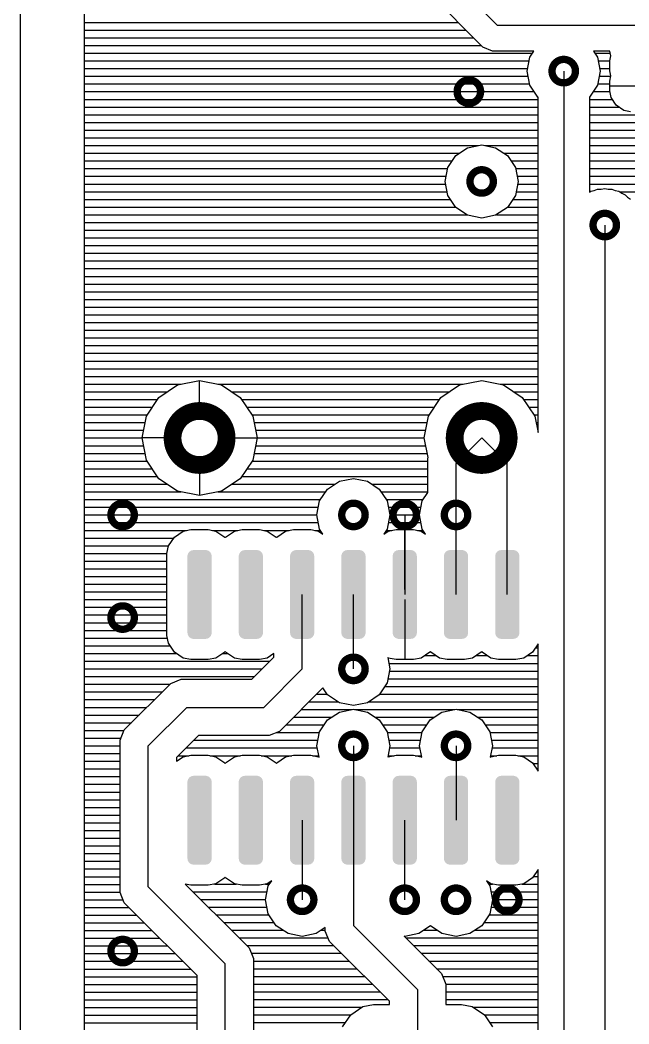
# Model space of a CAD drawing. Extents: x 295 to 953, y 10 to 290.
# Drawn here: x 580.48 to 610.63, y 140.69 to 190.38 of the extents above; entities that cross this region are included whole.
import ezdxf

# ---------------------------------------------------------------- set-up
doc = ezdxf.new("R2010")
doc.units = 0
doc.header["$LTSCALE"] = 5
doc.header["$MEASUREMENT"] = 0
doc.layers.get('0').update_dxf_attribs({"linetype": 'CONTINUOUS', "lineweight": 25})
doc.layers.add('130409_DV-DPH-A6_TOP', color=5, linetype='CONTINUOUS')

msp = doc.modelspace()

# ---------------------------------------------------------------- linework, layer by layer
for points, const_width in [([(606.821, 187.856, 1), (607.982, 187.856, 1)], 0.363), ([(602.122, 186.84, 1), (603.283, 186.84, 1)], 0.363), ([(602.757, 182.395, 1), (603.918, 182.395, 1)], 0.363), ([(608.853, 180.236, 1), (610.014, 180.236, 1)], 0.363), ([(588.029, 169.695, 1), (590.706, 169.695, 1)], 0.879), ([(601.999, 169.695, 1), (604.676, 169.695, 1)], 0.879), ([(584.977, 165.885, 1), (586.138, 165.885, 1)], 0.363), ([(596.407, 165.885, 1), (597.568, 165.885, 1)], 0.363), ([(598.947, 165.885, 1), (600.108, 165.885, 1)], 0.363), ([(601.487, 165.885, 1), (602.648, 165.885, 1)], 0.363), ([(584.977, 160.805, 1), (586.138, 160.805, 1)], 0.363), ([(596.407, 158.265, 1), (597.568, 158.265, 1)], 0.363), ([(596.407, 154.455, 1), (597.568, 154.455, 1)], 0.363), ([(601.487, 154.455, 1), (602.648, 154.455, 1)], 0.363), ([(593.867, 146.835, 1), (595.028, 146.835, 1)], 0.363), ([(598.947, 146.835, 1), (600.108, 146.835, 1)], 0.363), ([(601.487, 146.835, 1), (602.648, 146.835, 1)], 0.363), ([(604.027, 146.835, 1), (605.188, 146.835, 1)], 0.363), ([(584.977, 144.295, 1), (586.138, 144.295, 1)], 0.363)]:
    msp.add_lwpolyline(points, format="xyb", close=True, dxfattribs=dict(const_width=const_width))
for points in [[(588.8, 163.982), (588.851, 164.049), (589.931, 163.982), (589.889, 164.049)], [(588.851, 164.049), (588.866, 164.07), (589.889, 164.049), (589.862, 164.07)], [(588.866, 164.07), (588.941, 164.116), (589.862, 164.07), (589.802, 164.116)], [(588.941, 164.116), (588.96, 164.127), (589.802, 164.116), (589.761, 164.127)], [(588.96, 164.127), (589.06, 164.146), (589.761, 164.127), (589.696, 164.146)], [(589.06, 164.146), (589.068, 164.148), (589.696, 164.146), (589.667, 164.148)], [(591.34, 163.982), (591.391, 164.049), (592.471, 163.982), (592.429, 164.049)], [(591.391, 164.049), (591.406, 164.07), (592.429, 164.049), (592.402, 164.07)], [(591.406, 164.07), (591.481, 164.116), (592.402, 164.07), (592.342, 164.116)], [(591.481, 164.116), (591.5, 164.127), (592.342, 164.116), (592.301, 164.127)], [(591.5, 164.127), (591.6, 164.146), (592.301, 164.127), (592.236, 164.146)], [(591.6, 164.146), (591.608, 164.148), (592.236, 164.146), (592.207, 164.148)], [(593.88, 163.982), (593.931, 164.049), (595.011, 163.982), (594.969, 164.049)], [(593.931, 164.049), (593.946, 164.07), (594.969, 164.049), (594.942, 164.07)], [(593.946, 164.07), (594.021, 164.116), (594.942, 164.07), (594.882, 164.116)], [(594.021, 164.116), (594.04, 164.127), (594.882, 164.116), (594.841, 164.127)], [(594.04, 164.127), (594.14, 164.146), (594.841, 164.127), (594.776, 164.146)], [(594.14, 164.146), (594.148, 164.148), (594.776, 164.146), (594.747, 164.148)], [(596.42, 163.982), (596.471, 164.049), (597.551, 163.982), (597.509, 164.049)], [(596.471, 164.049), (596.486, 164.07), (597.509, 164.049), (597.482, 164.07)], [(596.486, 164.07), (596.561, 164.116), (597.482, 164.07), (597.422, 164.116)], [(596.561, 164.116), (596.58, 164.127), (597.422, 164.116), (597.381, 164.127)], [(596.58, 164.127), (596.68, 164.146), (597.381, 164.127), (597.316, 164.146)], [(596.68, 164.146), (596.688, 164.148), (597.316, 164.146), (597.287, 164.148)], [(598.96, 163.982), (599.011, 164.049), (600.091, 163.982), (600.049, 164.049)], [(599.011, 164.049), (599.026, 164.07), (600.049, 164.049), (600.022, 164.07)], [(599.026, 164.07), (599.101, 164.116), (600.022, 164.07), (599.962, 164.116)], [(599.101, 164.116), (599.12, 164.127), (599.962, 164.116), (599.921, 164.127)], [(599.12, 164.127), (599.22, 164.146), (599.921, 164.127), (599.856, 164.146)], [(599.22, 164.146), (599.228, 164.148), (599.856, 164.146), (599.827, 164.148)], [(601.5, 163.982), (601.551, 164.049), (602.631, 163.982), (602.589, 164.049)], [(601.551, 164.049), (601.566, 164.07), (602.589, 164.049), (602.562, 164.07)], [(601.566, 164.07), (601.641, 164.116), (602.562, 164.07), (602.502, 164.116)], [(601.641, 164.116), (601.66, 164.127), (602.502, 164.116), (602.461, 164.127)], [(601.66, 164.127), (601.76, 164.146), (602.461, 164.127), (602.396, 164.146)], [(601.76, 164.146), (601.768, 164.148), (602.396, 164.146), (602.367, 164.148)], [(604.04, 163.982), (604.091, 164.049), (605.171, 163.982), (605.129, 164.049)], [(604.091, 164.049), (604.106, 164.07), (605.129, 164.049), (605.102, 164.07)], [(604.106, 164.07), (604.181, 164.116), (605.102, 164.07), (605.042, 164.116)], [(604.181, 164.116), (604.2, 164.127), (605.042, 164.116), (605.001, 164.127)], [(604.2, 164.127), (604.3, 164.146), (605.001, 164.127), (604.936, 164.146)], [(604.3, 164.146), (604.308, 164.148), (604.936, 164.146), (604.907, 164.148)], [(588.768, 163.848), (588.769, 163.877), (589.967, 163.848), (589.962, 163.877)], [(588.768, 160.048), (588.768, 163.848), (589.967, 160.048), (589.967, 163.848)], [(588.769, 163.877), (588.792, 163.956), (589.962, 163.877), (589.947, 163.956)], [(588.792, 163.956), (588.8, 163.982), (589.947, 163.956), (589.931, 163.982)], [(591.308, 163.848), (591.309, 163.877), (592.507, 163.848), (592.502, 163.877)], [(591.308, 160.048), (591.308, 163.848), (592.507, 160.048), (592.507, 163.848)], [(591.309, 163.877), (591.332, 163.956), (592.502, 163.877), (592.487, 163.956)], [(591.332, 163.956), (591.34, 163.982), (592.487, 163.956), (592.471, 163.982)], [(593.848, 163.848), (593.849, 163.877), (595.047, 163.848), (595.042, 163.877)], [(593.848, 160.048), (593.848, 163.848), (595.047, 160.048), (595.047, 163.848)], [(593.849, 163.877), (593.872, 163.956), (595.042, 163.877), (595.027, 163.956)], [(593.872, 163.956), (593.88, 163.982), (595.027, 163.956), (595.011, 163.982)], [(596.388, 163.848), (596.389, 163.877), (597.587, 163.848), (597.582, 163.877)], [(596.388, 160.048), (596.388, 163.848), (597.587, 160.048), (597.587, 163.848)], [(596.389, 163.877), (596.412, 163.956), (597.582, 163.877), (597.567, 163.956)], [(596.412, 163.956), (596.42, 163.982), (597.567, 163.956), (597.551, 163.982)], [(598.928, 163.848), (598.929, 163.877), (600.127, 163.848), (600.122, 163.877)], [(598.928, 160.048), (598.928, 163.848), (600.127, 160.048), (600.127, 163.848)], [(598.929, 163.877), (598.952, 163.956), (600.122, 163.877), (600.107, 163.956)], [(598.952, 163.956), (598.96, 163.982), (600.107, 163.956), (600.091, 163.982)], [(601.468, 163.848), (601.469, 163.877), (602.667, 163.848), (602.662, 163.877)], [(601.468, 160.048), (601.468, 163.848), (602.667, 160.048), (602.667, 163.848)], [(601.469, 163.877), (601.492, 163.956), (602.662, 163.877), (602.647, 163.956)], [(601.492, 163.956), (601.5, 163.982), (602.647, 163.956), (602.631, 163.982)], [(604.008, 163.848), (604.009, 163.877), (605.207, 163.848), (605.202, 163.877)], [(604.008, 160.048), (604.008, 163.848), (605.207, 160.048), (605.207, 163.848)], [(604.009, 163.877), (604.032, 163.956), (605.202, 163.877), (605.187, 163.956)], [(604.032, 163.956), (604.04, 163.982), (605.187, 163.956), (605.171, 163.982)], [(588.773, 160.019), (588.768, 160.048), (589.966, 160.019), (589.967, 160.048)], [(588.788, 159.94), (588.773, 160.019), (589.943, 159.94), (589.966, 160.019)], [(591.313, 160.019), (591.308, 160.048), (592.506, 160.019), (592.507, 160.048)], [(591.328, 159.94), (591.313, 160.019), (592.483, 159.94), (592.506, 160.019)], [(593.853, 160.019), (593.848, 160.048), (595.046, 160.019), (595.047, 160.048)], [(593.868, 159.94), (593.853, 160.019), (595.023, 159.94), (595.046, 160.019)], [(596.393, 160.019), (596.388, 160.048), (597.586, 160.019), (597.587, 160.048)], [(596.408, 159.94), (596.393, 160.019), (597.563, 159.94), (597.586, 160.019)], [(598.933, 160.019), (598.928, 160.048), (600.126, 160.019), (600.127, 160.048)], [(598.948, 159.94), (598.933, 160.019), (600.103, 159.94), (600.126, 160.019)], [(601.473, 160.019), (601.468, 160.048), (602.666, 160.019), (602.667, 160.048)], [(601.488, 159.94), (601.473, 160.019), (602.643, 159.94), (602.666, 160.019)], [(604.013, 160.019), (604.008, 160.048), (605.206, 160.019), (605.207, 160.048)], [(604.028, 159.94), (604.013, 160.019), (605.183, 159.94), (605.206, 160.019)], [(588.804, 159.914), (588.788, 159.94), (589.935, 159.914), (589.943, 159.94)], [(588.846, 159.847), (588.804, 159.914), (589.884, 159.847), (589.935, 159.914)], [(588.873, 159.826), (588.846, 159.847), (589.869, 159.826), (589.884, 159.847)], [(588.934, 159.78), (588.873, 159.826), (589.794, 159.78), (589.869, 159.826)], [(588.974, 159.769), (588.934, 159.78), (589.775, 159.769), (589.794, 159.78)], [(589.039, 159.75), (588.974, 159.769), (589.675, 159.75), (589.775, 159.769)], [(589.068, 159.748), (589.039, 159.75), (589.667, 159.748), (589.675, 159.75)], [(591.344, 159.914), (591.328, 159.94), (592.475, 159.914), (592.483, 159.94)], [(591.386, 159.847), (591.344, 159.914), (592.424, 159.847), (592.475, 159.914)], [(591.413, 159.826), (591.386, 159.847), (592.409, 159.826), (592.424, 159.847)], [(591.474, 159.78), (591.413, 159.826), (592.334, 159.78), (592.409, 159.826)], [(591.514, 159.769), (591.474, 159.78), (592.315, 159.769), (592.334, 159.78)], [(591.579, 159.75), (591.514, 159.769), (592.215, 159.75), (592.315, 159.769)], [(591.608, 159.748), (591.579, 159.75), (592.207, 159.748), (592.215, 159.75)], [(593.884, 159.914), (593.868, 159.94), (595.015, 159.914), (595.023, 159.94)], [(593.926, 159.847), (593.884, 159.914), (594.964, 159.847), (595.015, 159.914)], [(593.953, 159.826), (593.926, 159.847), (594.949, 159.826), (594.964, 159.847)], [(594.014, 159.78), (593.953, 159.826), (594.874, 159.78), (594.949, 159.826)], [(594.054, 159.769), (594.014, 159.78), (594.855, 159.769), (594.874, 159.78)], [(594.119, 159.75), (594.054, 159.769), (594.755, 159.75), (594.855, 159.769)], [(594.148, 159.748), (594.119, 159.75), (594.747, 159.748), (594.755, 159.75)], [(596.424, 159.914), (596.408, 159.94), (597.555, 159.914), (597.563, 159.94)], [(596.466, 159.847), (596.424, 159.914), (597.504, 159.847), (597.555, 159.914)], [(596.493, 159.826), (596.466, 159.847), (597.489, 159.826), (597.504, 159.847)], [(596.554, 159.78), (596.493, 159.826), (597.414, 159.78), (597.489, 159.826)], [(596.594, 159.769), (596.554, 159.78), (597.395, 159.769), (597.414, 159.78)], [(596.659, 159.75), (596.594, 159.769), (597.295, 159.75), (597.395, 159.769)], [(596.688, 159.748), (596.659, 159.75), (597.287, 159.748), (597.295, 159.75)], [(598.964, 159.914), (598.948, 159.94), (600.095, 159.914), (600.103, 159.94)], [(599.006, 159.847), (598.964, 159.914), (600.044, 159.847), (600.095, 159.914)], [(599.033, 159.826), (599.006, 159.847), (600.029, 159.826), (600.044, 159.847)], [(599.094, 159.78), (599.033, 159.826), (599.954, 159.78), (600.029, 159.826)], [(599.134, 159.769), (599.094, 159.78), (599.935, 159.769), (599.954, 159.78)], [(599.199, 159.75), (599.134, 159.769), (599.835, 159.75), (599.935, 159.769)], [(599.228, 159.748), (599.199, 159.75), (599.827, 159.748), (599.835, 159.75)], [(601.504, 159.914), (601.488, 159.94), (602.635, 159.914), (602.643, 159.94)], [(601.546, 159.847), (601.504, 159.914), (602.584, 159.847), (602.635, 159.914)], [(601.573, 159.826), (601.546, 159.847), (602.569, 159.826), (602.584, 159.847)], [(601.634, 159.78), (601.573, 159.826), (602.494, 159.78), (602.569, 159.826)], [(601.674, 159.769), (601.634, 159.78), (602.475, 159.769), (602.494, 159.78)], [(601.739, 159.75), (601.674, 159.769), (602.375, 159.75), (602.475, 159.769)], [(601.768, 159.748), (601.739, 159.75), (602.367, 159.748), (602.375, 159.75)], [(604.044, 159.914), (604.028, 159.94), (605.175, 159.914), (605.183, 159.94)], [(604.086, 159.847), (604.044, 159.914), (605.124, 159.847), (605.175, 159.914)], [(604.113, 159.826), (604.086, 159.847), (605.109, 159.826), (605.124, 159.847)], [(604.174, 159.78), (604.113, 159.826), (605.034, 159.78), (605.109, 159.826)], [(604.214, 159.769), (604.174, 159.78), (605.015, 159.769), (605.034, 159.78)], [(604.279, 159.75), (604.214, 159.769), (604.915, 159.75), (605.015, 159.769)], [(604.308, 159.748), (604.279, 159.75), (604.907, 159.748), (604.915, 159.75)], [(588.768, 152.672), (588.769, 152.701), (589.967, 152.672), (589.962, 152.701)], [(588.768, 148.872), (588.768, 152.672), (589.967, 148.872), (589.967, 152.672)], [(588.769, 152.701), (588.792, 152.78), (589.962, 152.701), (589.947, 152.78)], [(588.792, 152.78), (588.8, 152.806), (589.947, 152.78), (589.931, 152.806)], [(588.8, 152.806), (588.851, 152.873), (589.931, 152.806), (589.889, 152.873)], [(588.851, 152.873), (588.866, 152.894), (589.889, 152.873), (589.862, 152.894)], [(588.866, 152.894), (588.941, 152.94), (589.862, 152.894), (589.802, 152.94)], [(588.941, 152.94), (588.96, 152.951), (589.802, 152.94), (589.761, 152.951)], [(588.96, 152.951), (589.06, 152.97), (589.761, 152.951), (589.696, 152.97)], [(589.06, 152.97), (589.068, 152.972), (589.696, 152.97), (589.667, 152.972)], [(591.308, 152.672), (591.309, 152.701), (592.507, 152.672), (592.502, 152.701)], [(591.308, 148.872), (591.308, 152.672), (592.507, 148.872), (592.507, 152.672)], [(591.309, 152.701), (591.332, 152.78), (592.502, 152.701), (592.487, 152.78)], [(591.332, 152.78), (591.34, 152.806), (592.487, 152.78), (592.471, 152.806)], [(591.34, 152.806), (591.391, 152.873), (592.471, 152.806), (592.429, 152.873)], [(591.391, 152.873), (591.406, 152.894), (592.429, 152.873), (592.402, 152.894)], [(591.406, 152.894), (591.481, 152.94), (592.402, 152.894), (592.342, 152.94)], [(591.481, 152.94), (591.5, 152.951), (592.342, 152.94), (592.301, 152.951)], [(591.5, 152.951), (591.6, 152.97), (592.301, 152.951), (592.236, 152.97)], [(591.6, 152.97), (591.608, 152.972), (592.236, 152.97), (592.207, 152.972)], [(593.848, 152.672), (593.849, 152.701), (595.047, 152.672), (595.042, 152.701)], [(593.848, 148.872), (593.848, 152.672), (595.047, 148.872), (595.047, 152.672)], [(593.849, 152.701), (593.872, 152.78), (595.042, 152.701), (595.027, 152.78)], [(593.872, 152.78), (593.88, 152.806), (595.027, 152.78), (595.011, 152.806)], [(593.88, 152.806), (593.931, 152.873), (595.011, 152.806), (594.969, 152.873)], [(593.931, 152.873), (593.946, 152.894), (594.969, 152.873), (594.942, 152.894)], [(593.946, 152.894), (594.021, 152.94), (594.942, 152.894), (594.882, 152.94)], [(594.021, 152.94), (594.04, 152.951), (594.882, 152.94), (594.841, 152.951)], [(594.04, 152.951), (594.14, 152.97), (594.841, 152.951), (594.776, 152.97)], [(594.14, 152.97), (594.148, 152.972), (594.776, 152.97), (594.747, 152.972)], [(596.388, 152.672), (596.389, 152.701), (597.587, 152.672), (597.582, 152.701)], [(596.388, 148.872), (596.388, 152.672), (597.587, 148.872), (597.587, 152.672)], [(596.389, 152.701), (596.412, 152.78), (597.582, 152.701), (597.567, 152.78)], [(596.412, 152.78), (596.42, 152.806), (597.567, 152.78), (597.551, 152.806)], [(596.42, 152.806), (596.471, 152.873), (597.551, 152.806), (597.509, 152.873)], [(596.471, 152.873), (596.486, 152.894), (597.509, 152.873), (597.482, 152.894)], [(596.486, 152.894), (596.561, 152.94), (597.482, 152.894), (597.422, 152.94)], [(596.561, 152.94), (596.58, 152.951), (597.422, 152.94), (597.381, 152.951)], [(596.58, 152.951), (596.68, 152.97), (597.381, 152.951), (597.316, 152.97)], [(596.68, 152.97), (596.688, 152.972), (597.316, 152.97), (597.287, 152.972)], [(598.928, 152.672), (598.929, 152.701), (600.127, 152.672), (600.122, 152.701)], [(598.928, 148.872), (598.928, 152.672), (600.127, 148.872), (600.127, 152.672)], [(598.929, 152.701), (598.952, 152.78), (600.122, 152.701), (600.107, 152.78)], [(598.952, 152.78), (598.96, 152.806), (600.107, 152.78), (600.091, 152.806)], [(598.96, 152.806), (599.011, 152.873), (600.091, 152.806), (600.049, 152.873)], [(599.011, 152.873), (599.026, 152.894), (600.049, 152.873), (600.022, 152.894)], [(599.026, 152.894), (599.101, 152.94), (600.022, 152.894), (599.962, 152.94)], [(599.101, 152.94), (599.12, 152.951), (599.962, 152.94), (599.921, 152.951)], [(599.12, 152.951), (599.22, 152.97), (599.921, 152.951), (599.856, 152.97)], [(599.22, 152.97), (599.228, 152.972), (599.856, 152.97), (599.827, 152.972)], [(601.468, 152.672), (601.469, 152.701), (602.667, 152.672), (602.662, 152.701)], [(601.468, 148.872), (601.468, 152.672), (602.667, 148.872), (602.667, 152.672)], [(601.469, 152.701), (601.492, 152.78), (602.662, 152.701), (602.647, 152.78)], [(601.492, 152.78), (601.5, 152.806), (602.647, 152.78), (602.631, 152.806)], [(601.5, 152.806), (601.551, 152.873), (602.631, 152.806), (602.589, 152.873)], [(601.551, 152.873), (601.566, 152.894), (602.589, 152.873), (602.562, 152.894)], [(601.566, 152.894), (601.641, 152.94), (602.562, 152.894), (602.502, 152.94)], [(601.641, 152.94), (601.66, 152.951), (602.502, 152.94), (602.461, 152.951)], [(601.66, 152.951), (601.76, 152.97), (602.461, 152.951), (602.396, 152.97)], [(601.76, 152.97), (601.768, 152.972), (602.396, 152.97), (602.367, 152.972)], [(604.008, 152.672), (604.009, 152.701), (605.207, 152.672), (605.202, 152.701)], [(604.008, 148.872), (604.008, 152.672), (605.207, 148.872), (605.207, 152.672)], [(604.009, 152.701), (604.032, 152.78), (605.202, 152.701), (605.187, 152.78)], [(604.032, 152.78), (604.04, 152.806), (605.187, 152.78), (605.171, 152.806)], [(604.04, 152.806), (604.091, 152.873), (605.171, 152.806), (605.129, 152.873)], [(604.091, 152.873), (604.106, 152.894), (605.129, 152.873), (605.102, 152.894)], [(604.106, 152.894), (604.181, 152.94), (605.102, 152.894), (605.042, 152.94)], [(604.181, 152.94), (604.2, 152.951), (605.042, 152.94), (605.001, 152.951)], [(604.2, 152.951), (604.3, 152.97), (605.001, 152.951), (604.936, 152.97)], [(604.3, 152.97), (604.308, 152.972), (604.936, 152.97), (604.907, 152.972)], [(588.773, 148.843), (588.768, 148.872), (589.966, 148.843), (589.967, 148.872)], [(588.788, 148.764), (588.773, 148.843), (589.943, 148.764), (589.966, 148.843)], [(588.804, 148.738), (588.788, 148.764), (589.935, 148.738), (589.943, 148.764)], [(588.846, 148.671), (588.804, 148.738), (589.884, 148.671), (589.935, 148.738)], [(588.873, 148.65), (588.846, 148.671), (589.869, 148.65), (589.884, 148.671)], [(588.934, 148.604), (588.873, 148.65), (589.794, 148.604), (589.869, 148.65)], [(588.974, 148.593), (588.934, 148.604), (589.775, 148.593), (589.794, 148.604)], [(589.039, 148.574), (588.974, 148.593), (589.675, 148.574), (589.775, 148.593)], [(591.313, 148.843), (591.308, 148.872), (592.506, 148.843), (592.507, 148.872)], [(591.328, 148.764), (591.313, 148.843), (592.483, 148.764), (592.506, 148.843)], [(591.344, 148.738), (591.328, 148.764), (592.475, 148.738), (592.483, 148.764)], [(591.386, 148.671), (591.344, 148.738), (592.424, 148.671), (592.475, 148.738)], [(591.413, 148.65), (591.386, 148.671), (592.409, 148.65), (592.424, 148.671)], [(591.474, 148.604), (591.413, 148.65), (592.334, 148.604), (592.409, 148.65)], [(591.514, 148.593), (591.474, 148.604), (592.315, 148.593), (592.334, 148.604)], [(591.579, 148.574), (591.514, 148.593), (592.215, 148.574), (592.315, 148.593)], [(593.853, 148.843), (593.848, 148.872), (595.046, 148.843), (595.047, 148.872)], [(593.868, 148.764), (593.853, 148.843), (595.023, 148.764), (595.046, 148.843)], [(593.884, 148.738), (593.868, 148.764), (595.015, 148.738), (595.023, 148.764)], [(593.926, 148.671), (593.884, 148.738), (594.964, 148.671), (595.015, 148.738)], [(593.953, 148.65), (593.926, 148.671), (594.949, 148.65), (594.964, 148.671)], [(594.014, 148.604), (593.953, 148.65), (594.874, 148.604), (594.949, 148.65)], [(594.054, 148.593), (594.014, 148.604), (594.855, 148.593), (594.874, 148.604)], [(594.119, 148.574), (594.054, 148.593), (594.755, 148.574), (594.855, 148.593)], [(596.393, 148.843), (596.388, 148.872), (597.586, 148.843), (597.587, 148.872)], [(596.408, 148.764), (596.393, 148.843), (597.563, 148.764), (597.586, 148.843)], [(596.424, 148.738), (596.408, 148.764), (597.555, 148.738), (597.563, 148.764)], [(596.466, 148.671), (596.424, 148.738), (597.504, 148.671), (597.555, 148.738)], [(596.493, 148.65), (596.466, 148.671), (597.489, 148.65), (597.504, 148.671)], [(596.554, 148.604), (596.493, 148.65), (597.414, 148.604), (597.489, 148.65)], [(596.594, 148.593), (596.554, 148.604), (597.395, 148.593), (597.414, 148.604)], [(596.659, 148.574), (596.594, 148.593), (597.295, 148.574), (597.395, 148.593)], [(598.933, 148.843), (598.928, 148.872), (600.126, 148.843), (600.127, 148.872)], [(598.948, 148.764), (598.933, 148.843), (600.103, 148.764), (600.126, 148.843)], [(598.964, 148.738), (598.948, 148.764), (600.095, 148.738), (600.103, 148.764)], [(599.006, 148.671), (598.964, 148.738), (600.044, 148.671), (600.095, 148.738)], [(599.033, 148.65), (599.006, 148.671), (600.029, 148.65), (600.044, 148.671)], [(599.094, 148.604), (599.033, 148.65), (599.954, 148.604), (600.029, 148.65)], [(599.134, 148.593), (599.094, 148.604), (599.935, 148.593), (599.954, 148.604)], [(599.199, 148.574), (599.134, 148.593), (599.835, 148.574), (599.935, 148.593)], [(601.473, 148.843), (601.468, 148.872), (602.666, 148.843), (602.667, 148.872)], [(601.488, 148.764), (601.473, 148.843), (602.643, 148.764), (602.666, 148.843)], [(601.504, 148.738), (601.488, 148.764), (602.635, 148.738), (602.643, 148.764)], [(601.546, 148.671), (601.504, 148.738), (602.584, 148.671), (602.635, 148.738)], [(601.573, 148.65), (601.546, 148.671), (602.569, 148.65), (602.584, 148.671)], [(601.634, 148.604), (601.573, 148.65), (602.494, 148.604), (602.569, 148.65)], [(601.674, 148.593), (601.634, 148.604), (602.475, 148.593), (602.494, 148.604)], [(601.739, 148.574), (601.674, 148.593), (602.375, 148.574), (602.475, 148.593)], [(604.013, 148.843), (604.008, 148.872), (605.206, 148.843), (605.207, 148.872)], [(604.028, 148.764), (604.013, 148.843), (605.183, 148.764), (605.206, 148.843)], [(604.044, 148.738), (604.028, 148.764), (605.175, 148.738), (605.183, 148.764)], [(604.086, 148.671), (604.044, 148.738), (605.124, 148.671), (605.175, 148.738)], [(604.113, 148.65), (604.086, 148.671), (605.109, 148.65), (605.124, 148.671)], [(604.174, 148.604), (604.113, 148.65), (605.034, 148.604), (605.109, 148.65)], [(604.214, 148.593), (604.174, 148.604), (605.015, 148.593), (605.034, 148.604)], [(604.279, 148.574), (604.214, 148.593), (604.915, 148.574), (605.015, 148.593)], [(589.068, 148.572), (589.039, 148.574), (589.667, 148.572), (589.675, 148.574)], [(591.608, 148.572), (591.579, 148.574), (592.207, 148.572), (592.215, 148.574)], [(594.148, 148.572), (594.119, 148.574), (594.747, 148.572), (594.755, 148.574)], [(596.688, 148.572), (596.659, 148.574), (597.287, 148.572), (597.295, 148.574)], [(599.228, 148.572), (599.199, 148.574), (599.827, 148.572), (599.835, 148.574)], [(601.768, 148.572), (601.739, 148.574), (602.367, 148.572), (602.375, 148.574)], [(604.308, 148.572), (604.279, 148.574), (604.907, 148.572), (604.915, 148.574)]]:
    msp.add_solid(points)
at = {"layer": '130409_DV-DPH-A6_TOP', "color": 7}
for p, q in [((580.478, 263.995), (580.478, 75.999)), ((580.478, 263.995), (580.478, 75.999)), ((583.653, 196.365), (583.653, 181.125)), ((604.12, 190.117), (601.814, 192.428)), ((603.043, 189.395), (601.092, 191.351)), ((583.653, 190.269), (602.174, 190.269)), ((583.653, 189.888), (602.555, 189.888)), ((612.217, 190.117), (604.12, 190.117)), ((583.653, 189.507), (602.936, 189.507)), ((603.399, 189.04), (603.043, 189.395)), ((583.653, 189.126), (603.317, 189.126)), ((603.866, 188.847), (603.399, 189.04)), ((605.923, 188.847), (603.866, 188.847)), ((605.725, 188.547), (605.923, 188.847)), ((609.682, 188.847), (608.875, 188.847)), ((608.875, 188.847), (609.073, 188.547)), ((609.728, 188.618), (609.682, 188.847)), ((583.653, 188.745), (605.852, 188.745)), ((583.653, 188.364), (605.69, 188.364)), ((605.588, 187.856), (605.725, 188.547)), ((608.946, 188.745), (609.703, 188.745)), ((609.073, 188.547), (609.21, 187.856)), ((609.108, 188.364), (609.677, 188.364)), ((609.677, 188.359), (609.728, 188.618)), ((609.677, 187.876), (609.677, 188.359)), ((583.653, 187.983), (605.613, 187.983)), ((605.725, 187.16), (605.588, 187.856)), ((607.402, 187.856), (607.402, 187.348)), ((609.21, 187.856), (609.073, 187.16)), ((609.185, 187.983), (609.677, 187.983)), ((609.728, 187.617), (609.677, 187.876)), ((583.653, 187.602), (605.639, 187.602)), ((609.159, 187.602), (609.723, 187.602)), ((609.677, 187.358), (609.728, 187.617)), ((609.677, 186.876), (609.677, 187.358)), ((583.653, 187.221), (605.715, 187.221)), ((606.116, 186.571), (605.725, 187.16)), ((607.402, 187.348), (607.402, 120.8)), ((609.073, 187.16), (608.682, 186.571)), ((609.083, 187.221), (609.677, 187.221)), ((611.963, 187.119), (609.677, 187.119)), ((609.743, 186.545), (609.677, 186.876)), ((583.653, 186.84), (605.939, 186.84)), ((583.653, 186.459), (606.132, 186.459)), ((606.132, 186.566), (606.116, 186.571)), ((606.132, 169.969), (606.132, 186.566)), ((608.682, 186.571), (608.672, 186.566)), ((608.672, 186.566), (608.672, 181.862)), ((608.672, 186.459), (609.799, 186.459)), ((608.86, 186.84), (609.682, 186.84)), ((609.992, 186.164), (609.743, 186.545)), ((583.653, 186.078), (606.132, 186.078)), ((608.672, 186.078), (610.13, 186.078)), ((610.373, 185.915), (609.992, 186.164)), ((610.704, 185.849), (610.373, 185.915)), ((583.653, 185.697), (606.132, 185.697)), ((608.672, 185.697), (623.434, 185.697)), ((583.653, 185.316), (606.132, 185.316)), ((583.653, 184.935), (606.132, 184.935)), ((608.672, 185.316), (615.489, 185.316)), ((608.672, 184.935), (615.169, 184.935)), ((583.653, 184.554), (606.132, 184.554)), ((608.672, 184.554), (615.057, 184.554)), ((583.653, 184.173), (603.16, 184.173)), ((602.052, 183.675), (602.642, 184.066)), ((602.642, 184.066), (603.338, 184.203)), ((603.338, 184.203), (604.028, 184.066)), ((603.51, 184.173), (606.132, 184.173)), ((604.028, 184.066), (604.618, 183.675)), ((608.672, 184.173), (615.052, 184.173)), ((583.653, 183.792), (602.225, 183.792)), ((583.653, 183.411), (601.875, 183.411)), ((601.661, 183.086), (602.052, 183.675)), ((604.445, 183.792), (606.132, 183.792)), ((604.618, 183.675), (605.009, 183.086)), ((604.796, 183.411), (606.132, 183.411)), ((608.672, 183.792), (615.052, 183.792)), ((608.672, 183.411), (615.052, 183.411)), ((583.653, 183.03), (601.651, 183.03)), ((601.524, 182.395), (601.661, 183.086)), ((605.009, 183.086), (605.146, 182.395)), ((605.019, 183.03), (606.132, 183.03)), ((608.672, 183.03), (615.052, 183.03)), ((583.653, 182.649), (601.575, 182.649)), ((601.661, 181.699), (601.524, 182.395)), ((605.146, 182.395), (605.009, 181.699)), ((605.095, 182.649), (606.132, 182.649)), ((608.672, 182.649), (615.052, 182.649)), ((583.653, 182.268), (601.549, 182.268)), ((583.653, 181.887), (601.626, 181.887)), ((605.044, 181.887), (606.132, 181.887)), ((605.121, 182.268), (606.132, 182.268)), ((608.672, 182.268), (615.052, 182.268)), ((608.672, 181.862), (608.738, 181.907)), ((608.672, 181.887), (608.702, 181.887)), ((608.738, 181.907), (608.91, 181.943)), ((608.91, 181.943), (609.078, 182.014)), ((609.078, 182.014), (609.256, 182.014)), ((609.256, 182.014), (609.434, 182.044)), ((609.434, 182.044), (609.606, 182.014)), ((609.606, 182.014), (609.784, 182.014)), ((609.784, 182.014), (609.952, 181.943)), ((609.952, 181.943), (610.124, 181.907)), ((610.124, 181.907), (610.272, 181.811)), ((610.16, 181.887), (615.052, 181.887)), ((583.653, 181.506), (601.788, 181.506)), ((602.052, 181.11), (601.661, 181.699)), ((605.009, 181.699), (604.618, 181.11)), ((604.882, 181.506), (606.132, 181.506)), ((610.272, 181.811), (610.439, 181.74)), ((610.439, 181.74), (610.566, 181.613)), ((610.566, 181.613), (610.714, 181.516)), ((583.653, 181.125), (602.047, 181.125)), ((583.653, 181.125), (583.653, 166.52)), ((602.642, 180.719), (602.052, 181.11)), ((604.618, 181.11), (604.028, 180.719)), ((604.623, 181.125), (606.132, 181.125)), ((583.653, 180.744), (602.606, 180.744)), ((603.338, 180.581), (602.642, 180.719)), ((604.028, 180.719), (603.338, 180.581)), ((604.064, 180.744), (606.132, 180.744)), ((583.653, 180.363), (606.132, 180.363)), ((583.653, 179.982), (606.132, 179.982)), ((609.434, 180.236), (609.434, 119.276)), ((583.653, 179.601), (606.132, 179.601)), ((583.653, 179.22), (606.132, 179.22)), ((583.653, 178.839), (606.132, 178.839)), ((583.653, 178.458), (606.132, 178.458)), ((583.653, 178.077), (606.132, 178.077)), ((583.653, 177.696), (606.132, 177.696)), ((583.653, 177.315), (606.132, 177.315)), ((583.653, 176.934), (606.132, 176.934)), ((583.653, 176.553), (606.132, 176.553)), ((583.653, 176.172), (606.132, 176.172)), ((583.653, 175.791), (606.132, 175.791)), ((583.653, 175.41), (606.132, 175.41)), ((583.653, 175.029), (606.132, 175.029)), ((583.653, 174.648), (606.132, 174.648)), ((583.653, 174.267), (606.132, 174.267)), ((583.653, 173.886), (606.132, 173.886)), ((583.653, 173.505), (606.132, 173.505)), ((583.653, 173.124), (606.132, 173.124)), ((583.653, 172.743), (606.132, 172.743)), ((588.275, 172.326), (589.368, 172.54)), ((589.368, 170.594), (589.368, 172.54)), ((589.368, 172.54), (590.455, 172.326)), ((602.245, 172.326), (603.338, 172.54)), ((603.338, 172.54), (604.425, 172.326)), ((583.653, 172.362), (588.453, 172.362)), ((583.653, 171.981), (587.757, 171.981)), ((587.351, 171.707), (588.275, 172.326)), ((590.277, 172.362), (602.423, 172.362)), ((590.455, 172.326), (591.379, 171.707)), ((590.973, 171.981), (601.727, 171.981)), ((601.321, 171.707), (602.245, 172.326)), ((604.247, 172.362), (606.132, 172.362)), ((604.425, 172.326), (605.349, 171.707)), ((604.943, 171.981), (606.132, 171.981)), ((583.653, 171.6), (587.28, 171.6)), ((586.731, 170.782), (587.351, 171.707)), ((591.379, 171.707), (591.999, 170.782)), ((591.45, 171.6), (601.25, 171.6)), ((600.701, 170.782), (601.321, 171.707)), ((605.349, 171.707), (605.969, 170.782)), ((605.42, 171.6), (606.132, 171.6)), ((583.653, 171.219), (587.021, 171.219)), ((591.709, 171.219), (600.991, 171.219)), ((605.679, 171.219), (606.132, 171.219)), ((583.653, 170.838), (586.767, 170.838)), ((583.653, 170.457), (586.67, 170.457)), ((586.518, 169.695), (586.731, 170.782)), ((591.963, 170.838), (600.737, 170.838)), ((591.999, 170.782), (592.212, 169.695)), ((592.06, 170.457), (600.64, 170.457)), ((600.488, 169.695), (600.701, 170.782)), ((605.933, 170.838), (606.132, 170.838)), ((605.969, 170.782), (606.132, 169.969)), ((606.03, 170.457), (606.132, 170.457)), ((583.653, 170.076), (586.594, 170.076)), ((592.136, 170.076), (600.564, 170.076)), ((606.106, 170.076), (606.132, 170.076)), ((583.653, 169.695), (586.518, 169.695)), ((588.463, 169.695), (586.518, 169.695)), ((586.731, 168.603), (586.518, 169.695)), ((590.267, 169.695), (592.212, 169.695)), ((592.212, 169.695), (591.999, 168.603)), ((592.212, 169.695), (600.488, 169.695)), ((600.681, 168.725), (600.488, 169.695)), ((602.068, 168.425), (603.338, 169.695)), ((604.608, 168.425), (603.338, 169.695)), ((583.653, 169.314), (586.594, 169.314)), ((592.136, 169.314), (600.564, 169.314)), ((583.653, 168.933), (586.67, 168.933)), ((583.653, 168.552), (586.767, 168.552)), ((587.351, 167.678), (586.731, 168.603)), ((589.368, 168.791), (589.368, 166.845)), ((591.999, 168.603), (591.379, 167.678)), ((591.963, 168.552), (600.671, 168.552)), ((592.06, 168.933), (600.64, 168.933)), ((600.671, 168.699), (600.681, 168.725)), ((600.671, 168.146), (600.671, 168.699)), ((583.653, 168.171), (587.021, 168.171)), ((591.709, 168.171), (600.671, 168.171)), ((600.671, 166.992), (600.671, 168.146)), ((602.068, 165.885), (602.068, 168.425)), ((604.608, 161.948), (604.608, 168.425)), ((583.653, 167.79), (587.28, 167.79)), ((588.275, 167.058), (587.351, 167.678)), ((591.379, 167.678), (590.455, 167.058)), ((591.45, 167.79), (600.671, 167.79)), ((595.702, 167.165), (596.292, 167.556)), ((596.292, 167.556), (596.988, 167.693)), ((596.988, 167.693), (597.678, 167.556)), ((597.678, 167.556), (598.268, 167.165)), ((583.653, 167.409), (587.757, 167.409)), ((583.653, 167.028), (588.453, 167.028)), ((589.368, 166.845), (588.275, 167.058)), ((590.455, 167.058), (589.368, 166.845)), ((590.277, 167.028), (595.611, 167.028)), ((590.973, 167.409), (596.068, 167.409)), ((595.311, 166.576), (595.702, 167.165)), ((597.902, 167.409), (600.671, 167.409)), ((598.268, 167.165), (598.659, 166.576)), ((598.359, 167.028), (600.671, 167.028)), ((600.391, 166.576), (600.671, 166.992)), ((583.653, 166.647), (595.357, 166.647)), ((583.653, 166.52), (583.653, 143.66)), ((595.174, 165.885), (595.311, 166.576)), ((598.613, 166.647), (600.437, 166.647)), ((598.659, 166.576), (598.796, 165.885)), ((600.254, 165.885), (600.391, 166.576)), ((583.653, 166.266), (595.25, 166.266)), ((598.72, 166.266), (600.33, 166.266)), ((583.653, 165.885), (595.174, 165.885)), ((583.653, 165.504), (595.25, 165.504)), ((595.311, 165.189), (595.174, 165.885)), ((598.796, 165.885), (598.659, 165.189)), ((598.72, 165.504), (600.33, 165.504)), ((598.796, 165.885), (600.254, 165.885)), ((599.528, 165.885), (599.528, 161.948)), ((600.391, 165.189), (600.254, 165.885)), ((602.068, 161.948), (602.068, 165.885)), ((583.653, 165.123), (588.727, 165.123)), ((588.118, 164.793), (588.55, 165.087)), ((588.55, 165.087), (588.936, 165.164)), ((588.936, 165.164), (589.794, 165.164)), ((589.794, 165.164), (590.18, 165.087)), ((590.003, 165.123), (591.267, 165.123)), ((590.18, 165.087), (590.612, 164.793)), ((590.658, 164.793), (591.09, 165.087)), ((591.09, 165.087), (591.476, 165.164)), ((591.476, 165.164), (592.334, 165.164)), ((592.334, 165.164), (592.72, 165.087)), ((592.543, 165.123), (593.807, 165.123)), ((592.72, 165.087), (593.152, 164.793)), ((593.198, 164.793), (593.63, 165.087)), ((593.63, 165.087), (594.016, 165.164)), ((594.016, 165.164), (594.874, 165.164)), ((594.874, 165.164), (595.26, 165.087)), ((595.083, 165.123), (595.357, 165.123)), ((595.26, 165.087), (595.479, 164.94)), ((595.479, 164.94), (595.311, 165.189)), ((598.659, 165.189), (598.491, 164.94)), ((598.491, 164.94), (598.71, 165.087)), ((598.613, 165.123), (598.887, 165.123)), ((598.71, 165.087), (599.096, 165.164)), ((599.096, 165.164), (599.954, 165.164)), ((599.528, 162.202), (599.528, 165.164)), ((599.954, 165.164), (600.34, 165.087)), ((600.163, 165.123), (600.437, 165.123)), ((600.34, 165.087), (600.559, 164.94)), ((600.559, 164.94), (600.391, 165.189)), ((583.653, 164.742), (588.077, 164.742)), ((587.823, 164.361), (588.118, 164.793)), ((590.612, 164.793), (590.638, 164.762)), ((590.638, 164.762), (590.658, 164.793)), ((593.152, 164.793), (593.178, 164.762)), ((593.178, 164.762), (593.198, 164.793)), ((583.653, 164.361), (587.823, 164.361)), ((587.747, 163.975), (587.823, 164.361)), ((583.653, 163.98), (587.747, 163.98)), ((583.653, 163.599), (587.747, 163.599)), ((587.747, 159.916), (587.747, 163.975)), ((583.653, 163.218), (587.747, 163.218)), ((583.653, 162.837), (587.747, 162.837)), ((583.653, 162.456), (587.747, 162.456)), ((583.653, 162.075), (587.747, 162.075)), ((583.653, 161.694), (587.747, 161.694)), ((594.448, 158.265), (594.448, 161.948)), ((596.988, 158.265), (596.988, 161.948)), ((599.528, 161.694), (599.528, 158.727)), ((583.653, 161.313), (587.747, 161.313)), ((583.653, 160.932), (587.747, 160.932)), ((583.653, 160.551), (587.747, 160.551)), ((583.653, 160.17), (587.747, 160.17)), ((583.653, 159.789), (587.772, 159.789)), ((587.823, 159.53), (587.747, 159.916)), ((588.118, 159.098), (587.823, 159.53)), ((583.653, 159.408), (587.91, 159.408)), ((583.653, 159.027), (588.225, 159.027)), ((588.55, 158.803), (588.118, 159.098)), ((590.612, 159.098), (590.18, 158.803)), ((590.505, 159.027), (590.765, 159.027)), ((590.638, 159.129), (590.612, 159.098)), ((590.658, 159.098), (590.638, 159.129)), ((591.09, 158.803), (590.658, 159.098)), ((593.051, 159.027), (592.72, 158.803)), ((593.045, 159.027), (593.051, 159.027)), ((593.051, 158.839), (593.051, 159.027)), ((600.772, 159.098), (600.34, 158.803)), ((600.798, 159.129), (600.772, 159.098)), ((600.818, 159.098), (600.798, 159.129)), ((601.25, 158.803), (600.818, 159.098)), ((603.312, 159.098), (602.88, 158.803)), ((603.338, 159.129), (603.312, 159.098)), ((603.358, 159.098), (603.338, 159.129)), ((603.79, 158.803), (603.358, 159.098)), ((605.852, 159.098), (605.42, 158.803)), ((606.132, 159.51), (605.852, 159.098)), ((605.989, 159.301), (606.132, 159.301)), ((606.132, 153.205), (606.132, 159.51)), ((583.653, 158.646), (592.852, 158.646)), ((588.936, 158.727), (588.55, 158.803)), ((589.794, 158.727), (588.936, 158.727)), ((590.18, 158.803), (589.794, 158.727)), ((591.476, 158.727), (591.09, 158.803)), ((592.334, 158.727), (591.476, 158.727)), ((591.963, 157.757), (593.051, 158.839)), ((592.72, 158.803), (592.334, 158.727)), ((598.71, 158.803), (598.684, 158.824)), ((598.684, 158.824), (598.796, 158.265)), ((599.096, 158.727), (598.71, 158.803)), ((598.74, 158.539), (606.132, 158.539)), ((599.954, 158.727), (599.096, 158.727)), ((600.34, 158.803), (599.954, 158.727)), ((600.513, 158.92), (601.077, 158.92)), ((601.636, 158.727), (601.25, 158.803)), ((602.494, 158.727), (601.636, 158.727)), ((602.88, 158.803), (602.494, 158.727)), ((603.053, 158.92), (603.617, 158.92)), ((604.176, 158.727), (603.79, 158.803)), ((605.034, 158.727), (604.176, 158.727)), ((605.42, 158.803), (605.034, 158.727)), ((605.593, 158.92), (606.132, 158.92)), ((583.653, 158.265), (592.471, 158.265)), ((592.543, 156.36), (594.448, 158.265)), ((598.796, 158.265), (598.659, 157.569)), ((598.776, 158.158), (606.132, 158.158)), ((583.653, 157.884), (592.09, 157.884)), ((587.544, 157.147), (587.94, 157.544)), ((587.94, 157.544), (588.453, 157.757)), ((588.453, 157.757), (591.963, 157.757)), ((598.659, 157.569), (598.268, 156.98)), ((598.7, 157.777), (606.132, 157.777)), ((583.653, 157.503), (587.899, 157.503)), ((583.653, 157.122), (587.518, 157.122)), ((586.035, 155.639), (587.544, 157.147)), ((595.479, 157.32), (593.33, 155.171)), ((595.702, 156.98), (595.479, 157.32)), ((598.547, 157.396), (606.132, 157.396)), ((583.653, 156.741), (587.137, 156.741)), ((594.793, 156.634), (596.22, 156.634)), ((595.174, 157.015), (595.677, 157.015)), ((596.292, 156.589), (595.702, 156.98)), ((596.988, 156.451), (596.292, 156.589)), ((597.678, 156.589), (596.988, 156.451)), ((598.268, 156.98), (597.678, 156.589)), ((597.75, 156.634), (606.132, 156.634)), ((598.293, 157.015), (606.132, 157.015)), ((583.653, 156.36), (586.756, 156.36)), ((586.828, 154.455), (588.733, 156.36)), ((588.733, 156.36), (592.543, 156.36)), ((594.412, 156.253), (596.932, 156.253)), ((595.702, 155.735), (596.292, 156.126)), ((596.292, 156.126), (596.988, 156.263)), ((596.988, 156.263), (597.678, 156.126)), ((597.038, 156.253), (602.012, 156.253)), ((597.678, 156.126), (598.268, 155.735)), ((600.782, 155.735), (601.372, 156.126)), ((601.372, 156.126), (602.068, 156.263)), ((602.068, 156.263), (602.758, 156.126)), ((602.118, 156.253), (606.132, 156.253)), ((602.758, 156.126), (603.348, 155.735)), ((583.653, 155.979), (586.375, 155.979)), ((583.653, 155.598), (585.994, 155.598)), ((585.639, 155.242), (586.035, 155.639)), ((594.031, 155.872), (595.911, 155.872)), ((595.311, 155.146), (595.702, 155.735)), ((598.059, 155.872), (600.991, 155.872)), ((598.268, 155.735), (598.659, 155.146)), ((600.391, 155.146), (600.782, 155.735)), ((603.139, 155.872), (606.132, 155.872)), ((603.348, 155.735), (603.739, 155.146)), ((583.653, 155.217), (585.629, 155.217)), ((585.431, 154.729), (585.639, 155.242)), ((593.33, 155.171), (592.817, 154.963)), ((593.183, 155.11), (595.301, 155.11)), ((593.65, 155.491), (595.54, 155.491)), ((595.174, 154.455), (595.311, 155.146)), ((598.43, 155.491), (600.62, 155.491)), ((598.659, 155.146), (598.796, 154.455)), ((598.669, 155.11), (600.381, 155.11)), ((600.254, 154.455), (600.391, 155.146)), ((603.51, 155.491), (606.132, 155.491)), ((603.739, 155.146), (603.876, 154.455)), ((603.749, 155.11), (606.132, 155.11)), ((583.653, 154.836), (585.471, 154.836)), ((585.431, 154.176), (585.431, 154.729)), ((589.307, 154.963), (588.225, 153.876)), ((589.078, 154.729), (595.23, 154.729)), ((592.817, 154.963), (589.307, 154.963)), ((598.74, 154.729), (600.31, 154.729)), ((603.82, 154.729), (606.132, 154.729)), ((583.653, 154.455), (585.431, 154.455)), ((583.653, 154.074), (585.431, 154.074)), ((585.431, 147.744), (585.431, 154.176)), ((586.828, 147.47), (586.828, 154.455)), ((588.697, 154.348), (595.194, 154.348)), ((595.286, 153.891), (595.174, 154.455)), ((596.988, 154.455), (596.988, 150.772)), ((598.796, 154.455), (598.684, 153.891)), ((598.776, 154.348), (600.274, 154.348)), ((600.366, 153.891), (600.254, 154.455)), ((602.068, 154.455), (602.068, 150.772)), ((603.876, 154.455), (603.764, 153.891)), ((603.856, 154.348), (606.132, 154.348)), ((583.653, 153.693), (585.431, 153.693)), ((588.225, 153.688), (588.55, 153.911)), ((588.225, 153.876), (588.225, 153.688)), ((588.316, 153.967), (588.849, 153.967)), ((588.55, 153.911), (588.936, 153.988)), ((588.936, 153.988), (589.794, 153.988)), ((589.794, 153.988), (590.18, 153.911)), ((589.881, 153.967), (591.389, 153.967)), ((590.18, 153.911), (590.612, 153.617)), ((590.612, 153.617), (590.638, 153.586)), ((590.632, 153.586), (590.638, 153.586)), ((590.638, 153.586), (590.658, 153.617)), ((590.658, 153.617), (591.09, 153.911)), ((591.09, 153.911), (591.476, 153.988)), ((591.476, 153.988), (592.334, 153.988)), ((592.334, 153.988), (592.72, 153.911)), ((592.421, 153.967), (593.929, 153.967)), ((592.72, 153.911), (593.152, 153.617)), ((593.152, 153.617), (593.178, 153.586)), ((593.172, 153.586), (593.178, 153.586)), ((593.178, 153.586), (593.198, 153.617)), ((593.198, 153.617), (593.63, 153.911)), ((593.63, 153.911), (594.016, 153.988)), ((594.016, 153.988), (594.874, 153.988)), ((594.874, 153.988), (595.26, 153.911)), ((594.961, 153.967), (595.271, 153.967)), ((595.26, 153.911), (595.286, 153.891)), ((598.684, 153.891), (598.71, 153.911)), ((598.7, 153.967), (599.009, 153.967)), ((598.71, 153.911), (599.096, 153.988)), ((599.096, 153.988), (599.954, 153.988)), ((599.954, 153.988), (600.34, 153.911)), ((600.041, 153.967), (600.351, 153.967)), ((600.34, 153.911), (600.366, 153.891)), ((603.764, 153.891), (603.79, 153.911)), ((603.78, 153.967), (604.089, 153.967)), ((603.79, 153.911), (604.176, 153.988)), ((604.176, 153.988), (605.034, 153.988)), ((605.034, 153.988), (605.42, 153.911)), ((605.121, 153.967), (606.132, 153.967)), ((605.42, 153.911), (605.852, 153.617)), ((605.852, 153.617), (606.132, 153.205)), ((605.872, 153.586), (606.132, 153.586)), ((583.653, 153.312), (585.431, 153.312)), ((583.653, 152.931), (585.431, 152.931)), ((583.653, 152.55), (585.431, 152.55)), ((583.653, 152.169), (585.431, 152.169)), ((583.653, 151.788), (585.431, 151.788)), ((583.653, 151.407), (585.431, 151.407)), ((583.653, 151.026), (585.431, 151.026)), ((583.653, 150.645), (585.431, 150.645)), ((594.448, 150.772), (594.448, 146.835)), ((596.988, 150.772), (596.988, 145.565)), ((599.528, 146.835), (599.528, 150.772)), ((583.653, 150.264), (585.431, 150.264)), ((583.653, 149.883), (585.431, 149.883)), ((583.653, 149.502), (585.431, 149.502)), ((583.653, 149.121), (585.431, 149.121)), ((583.653, 148.74), (585.431, 148.74)), ((583.653, 148.359), (585.431, 148.359)), ((606.132, 148.334), (605.852, 147.922)), ((606.132, 121.323), (606.132, 148.334)), ((583.653, 147.978), (585.431, 147.978)), ((583.653, 147.597), (585.431, 147.597)), ((585.431, 147.191), (585.431, 147.744)), ((588.936, 147.551), (588.661, 147.607)), ((588.661, 147.607), (591.425, 144.844)), ((590.18, 147.627), (589.794, 147.551)), ((590.099, 147.612), (591.171, 147.612)), ((590.612, 147.922), (590.18, 147.627)), ((590.638, 147.953), (590.612, 147.922)), ((590.658, 147.922), (590.638, 147.953)), ((591.09, 147.627), (590.658, 147.922)), ((591.476, 147.551), (591.09, 147.627)), ((592.72, 147.627), (592.334, 147.551)), ((592.639, 147.612), (592.827, 147.612)), ((592.939, 147.775), (592.72, 147.627)), ((592.771, 147.526), (592.939, 147.775)), ((603.79, 147.627), (603.571, 147.775)), ((603.571, 147.775), (603.739, 147.526)), ((603.683, 147.612), (603.871, 147.612)), ((604.176, 147.551), (603.79, 147.627)), ((605.42, 147.627), (605.034, 147.551)), ((605.339, 147.612), (606.132, 147.612)), ((605.852, 147.922), (605.42, 147.627)), ((605.903, 147.993), (606.132, 147.993)), ((583.653, 147.216), (585.431, 147.216)), ((585.639, 146.678), (585.431, 147.191)), ((590.638, 143.66), (586.828, 147.47)), ((589.794, 147.551), (588.936, 147.551)), ((589.037, 147.231), (592.71, 147.231)), ((592.334, 147.551), (591.476, 147.551)), ((592.634, 146.835), (592.771, 147.526)), ((603.739, 147.526), (603.876, 146.835)), ((603.8, 147.231), (606.132, 147.231)), ((605.034, 147.551), (604.176, 147.551)), ((583.653, 146.835), (585.578, 146.835)), ((586.035, 146.281), (585.639, 146.678)), ((589.418, 146.85), (592.634, 146.85)), ((592.771, 146.139), (592.634, 146.835)), ((603.876, 146.835), (603.739, 146.139)), ((603.876, 146.85), (606.132, 146.85)), ((583.653, 146.454), (585.867, 146.454)), ((589.241, 143.081), (586.035, 146.281)), ((589.799, 146.469), (592.705, 146.469)), ((593.162, 145.55), (592.771, 146.139)), ((603.739, 146.139), (603.348, 145.55)), ((603.805, 146.469), (606.132, 146.469)), ((583.653, 146.073), (586.248, 146.073)), ((583.653, 145.692), (586.629, 145.692)), ((590.18, 146.088), (592.802, 146.088)), ((590.561, 145.707), (593.056, 145.707)), ((603.454, 145.707), (606.132, 145.707)), ((603.708, 146.088), (606.132, 146.088)), ((583.653, 145.311), (587.01, 145.311)), ((590.942, 145.326), (593.498, 145.326)), ((593.752, 145.159), (593.162, 145.55)), ((594.448, 145.021), (593.752, 145.159)), ((595.138, 145.159), (594.448, 145.021)), ((595.591, 145.458), (595.138, 145.159)), ((595.392, 145.326), (595.591, 145.326)), ((595.591, 145.286), (595.591, 145.458)), ((595.799, 144.773), (595.591, 145.286)), ((596.988, 145.565), (600.163, 142.39)), ((600.218, 145.159), (599.528, 145.021)), ((600.798, 145.545), (600.218, 145.159)), ((600.472, 145.326), (601.118, 145.326)), ((601.372, 145.159), (600.798, 145.545)), ((602.068, 145.021), (601.372, 145.159)), ((602.758, 145.159), (602.068, 145.021)), ((603.348, 145.55), (602.758, 145.159)), ((603.012, 145.326), (606.132, 145.326)), ((583.653, 144.93), (587.391, 144.93)), ((591.323, 144.945), (595.728, 144.945)), ((591.425, 144.844), (591.821, 144.447)), ((596.195, 144.376), (595.799, 144.773)), ((599.528, 145.021), (599.497, 145.027)), ((599.497, 145.027), (600.95, 143.574)), ((599.578, 144.945), (606.132, 144.945)), ((583.653, 144.549), (587.772, 144.549)), ((583.653, 144.168), (588.153, 144.168)), ((591.704, 144.564), (596.007, 144.564)), ((591.821, 144.447), (592.035, 143.934)), ((591.928, 144.183), (596.388, 144.183)), ((598.766, 141.811), (596.195, 144.376)), ((599.959, 144.564), (606.132, 144.564)), ((600.34, 144.183), (606.132, 144.183)), ((583.653, 143.787), (588.534, 143.787)), ((583.653, 143.66), (583.653, 106.195)), ((590.638, 112.545), (590.638, 143.66)), ((592.035, 143.934), (592.035, 113.119)), ((592.035, 143.802), (596.769, 143.802)), ((600.721, 143.802), (606.132, 143.802)), ((583.653, 143.406), (588.915, 143.406)), ((592.035, 143.421), (597.15, 143.421)), ((600.95, 143.574), (601.346, 143.177)), ((601.102, 143.421), (606.132, 143.421)), ((601.346, 143.177), (601.56, 142.664)), ((583.653, 143.025), (589.241, 143.025)), ((583.653, 142.644), (589.241, 142.644)), ((589.241, 112.819), (589.241, 143.081)), ((592.035, 143.04), (597.531, 143.04)), ((592.035, 142.659), (597.912, 142.659)), ((601.402, 143.04), (606.132, 143.04)), ((601.56, 142.664), (601.56, 141.653)), ((601.56, 142.659), (606.132, 142.659)), ((583.653, 142.263), (589.241, 142.263)), ((592.035, 142.278), (598.293, 142.278)), ((600.163, 142.39), (600.163, 139.037)), ((601.56, 142.278), (606.132, 142.278)), ((583.653, 141.882), (589.241, 141.882)), ((592.035, 141.897), (598.674, 141.897)), ((597.45, 141.547), (597.983, 141.653)), ((597.983, 141.653), (598.766, 141.653)), ((598.766, 141.653), (598.766, 141.811)), ((601.56, 141.897), (606.132, 141.897)), ((601.56, 141.653), (602.337, 141.653)), ((602.337, 141.653), (602.87, 141.547)), ((583.653, 141.501), (589.241, 141.501)), ((592.035, 141.516), (597.409, 141.516)), ((592.035, 141.135), (596.845, 141.135)), ((596.449, 140.546), (596.85, 141.145)), ((596.85, 141.145), (597.45, 141.547)), ((602.87, 141.547), (603.47, 141.145)), ((602.911, 141.516), (606.132, 141.516)), ((603.47, 141.145), (603.871, 140.546)), ((603.475, 141.135), (606.132, 141.135)), ((583.653, 141.12), (589.241, 141.12)), ((583.653, 140.739), (589.241, 140.739)), ((592.035, 140.754), (596.591, 140.754)), ((603.729, 140.754), (606.132, 140.754))]:
    msp.add_line(p, q, dxfattribs=at)

doc.saveas('drawing.dxf')
